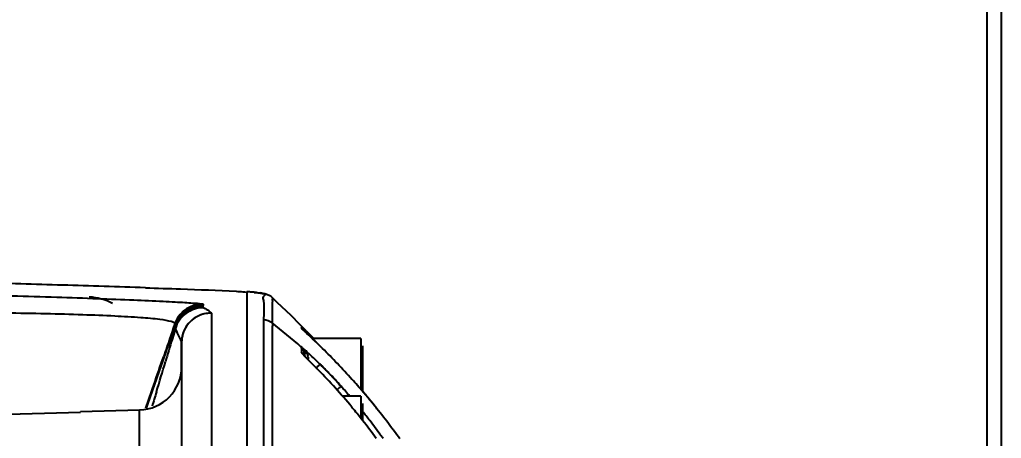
# Model space of a CAD drawing. Header units: millimetres. Extents: x 5828 to 6704, y 123 to 421.
# Drawn here: x 6483.653 to 6488.179, y 273.53 to 275.46 of the extents above; entities that cross this region are included whole.
import ezdxf

# ---------------------------------------------------------------- set-up
doc = ezdxf.new("R2010")
doc.units = ezdxf.units.MM
doc.layers.add('外形图', color=7, linetype='Continuous')
doc.layers.add('尺寸标注', color=7, linetype='Continuous')
doc.styles.add('微软雅黑', font='msyh.ttc', dxfattribs={"height": 1.5})
doc.dimstyles.new('尺寸标注_1_15比例', dxfattribs={"dimtxt": 1.5, "dimasz": 1.25, "dimexe": 0.5, "dimexo": 0.4, "dimgap": 0.5, "dimtad": 1, "dimdec": 1, "dimlfac": 15, "dimdsep": 46, "dimtxsty": '微软雅黑', "dimcen": 0.09, "dimadec": 0, "dimazin": 0, "dimtp": 0.01, "dimtm": 0.01, "dimtfac": 1, "dimtdec": 1, "dimtofl": 0, "dimtmove": 0, "dimatfit": 3, "dimfxl": 1, "dimtolj": 1, "dimarcsym": 0})

# ---------------------------------------------------------------- blocks, each defined once
blk = doc.blocks.new('*D945')
at = {"layer": 'Defpoints', "color": 0}
for p in [(6488.1127, 277.9249), (6474.9537, 264.1518), (6488.1127, 263.9724)]:
    blk.add_point(p, dxfattribs=at)
at = {"layer": '尺寸标注', "color": 0, "lineweight": -2}
for p, q in [((6474.9537, 264.5518), (6474.9537, 278.4249)), ((6488.1127, 264.3724), (6488.1127, 278.4249)), ((6476.2037, 277.9249), (6486.8627, 277.9249))]:
    blk.add_line(p, q, dxfattribs=at)
at = {"layer": '尺寸标注', "color": 0}
for points in [[(6476.2037, 278.1332), (6476.2037, 277.7166), (6474.9537, 277.9249)], [(6486.8627, 277.7166), (6486.8627, 278.1332), (6488.1127, 277.9249)]]:
    blk.add_solid(points, dxfattribs=at)
at = {"layer": '尺寸标注', "color": 0, "insert": (6481.5332, 279.2039), "char_height": 1.5, "attachment_point": 5, "style": '微软雅黑'}
blk.add_mtext('\\A1;197.4', dxfattribs=at)
blk = doc.blocks.new('*D946')
at = {"layer": 'Defpoints', "color": 0}
for p in [(6488.1787, 282.8993), (6474.8878, 252.3165), (6488.1787, 252.3087)]:
    blk.add_point(p, dxfattribs=at)
at = {"layer": '尺寸标注', "color": 0, "lineweight": -2}
for p, q in [((6474.8878, 252.7165), (6474.8878, 283.3993)), ((6488.1787, 252.7087), (6488.1787, 283.3993)), ((6476.1378, 282.8993), (6486.9287, 282.8993))]:
    blk.add_line(p, q, dxfattribs=at)
at = {"layer": '尺寸标注', "color": 0}
for points in [[(6476.1378, 283.1076), (6476.1378, 282.6909), (6474.8878, 282.8993)], [(6486.9287, 282.6909), (6486.9287, 283.1076), (6488.1787, 282.8993)]]:
    blk.add_solid(points, dxfattribs=at)
at = {"layer": '尺寸标注', "color": 0, "insert": (6481.5332, 284.1783), "char_height": 1.5, "attachment_point": 5, "style": '微软雅黑'}
blk.add_mtext('\\A1;\\A1;199.3', dxfattribs=at)

msp = doc.modelspace()

# ---------------------------------------------------------------- linework, layer by layer
at = {"layer": '外形图'}
for p, q in [((6484.6999, 274.2044), (6484.6999, 267.977)), ((6484.7447, 274.202), (6484.7021, 274.2052)), ((6484.7683, 274.1993), (6484.7616, 274.1999)), ((6484.8182, 274.1783), (6484.8183, 274.1782)), ((6484.4991, 274.1437), (6484.4981, 274.1379)), ((6484.4981, 274.1379), (6484.5027, 274.1318)), ((6484.4985, 274.1482), (6484.4991, 274.1437)), ((6484.7784, 274.1328), (6484.7785, 274.1047)), ((6484.5374, 274.1066), (6484.5374, 274.1064)), ((6484.5374, 274.1064), (6484.5374, 268.0748)), ((6484.7779, 274.0763), (6484.7773, 273.1568)), ((6484.7785, 274.1047), (6484.7779, 274.0763)), ((6484.9447, 274.0549), (6484.9042, 274.0954)), ((6484.3679, 274.0481), (6484.3482, 273.991)), ((6484.3709, 274.0368), (6484.3559, 273.9862)), ((6484.3685, 274.0528), (6484.3679, 274.0481)), ((6484.9515, 274.0409), (6484.9513, 274.0376)), ((6484.9514, 274.0388), (6484.9513, 274.0376)), ((6484.9515, 274.0409), (6484.9515, 274.0399)), ((6484.3482, 273.991), (6484.3332, 273.9476)), ((6484.3477, 273.9906), (6484.3354, 273.9541)), ((6485.2266, 273.9905), (6485.001, 273.9905)), ((6485.2266, 273.9905), (6485.2266, 273.7527)), ((6484.3338, 273.9494), (6484.3248, 273.9234)), ((6484.3354, 273.9541), (6484.3338, 273.9494)), ((6484.3997, 273.8595), (6484.3999, 273.9728)), ((6484.3997, 273.8596), (6484.3999, 273.9728)), ((6484.3999, 273.9732), (6484.3999, 268.208)), ((6484.9513, 273.9517), (6484.9513, 273.9504)), ((6485.0173, 273.975), (6485.012, 273.98)), ((6485.0175, 273.9753), (6485.0123, 273.9803)), ((6485.0335, 273.9595), (6485.0278, 273.9649)), ((6485.0337, 273.9596), (6485.028, 273.9652)), ((6485.2333, 273.957), (6485.2333, 273.7448)), ((6484.3248, 273.9234), (6484.2438, 273.6918)), ((6484.9518, 273.9311), (6484.9518, 273.9279)), ((6484.9643, 273.9116), (6484.9607, 273.9159)), ((6484.9757, 273.8991), (6484.9643, 273.9116)), ((6484.9666, 273.9171), (6484.9646, 273.9306)), ((6484.9666, 273.9171), (6484.9666, 273.909)), ((6484.9666, 273.9162), (6484.9666, 273.917)), ((6484.9666, 273.917), (6484.9666, 273.917)), ((6484.9666, 273.917), (6484.9666, 273.917)), ((6484.9756, 273.8992), (6484.9769, 273.8976)), ((6484.9848, 273.8898), (6484.9835, 273.8966)), ((6485.2266, 273.7239), (6485.1402, 273.7239)), ((6485.2266, 273.7239), (6485.2266, 273.6195)), ((6484.2438, 273.6918), (6484.2358, 273.6695)), ((6485.2333, 273.6903), (6485.2333, 273.6098)), ((6483.5333, 273.6395), (6483.9333, 273.65)), ((6483.9333, 273.6535), (6484.2052, 273.6606)), ((6483.9333, 273.6535), (6483.9333, 273.65)), ((6484.2052, 271.9278), (6484.2052, 273.6606))]:
    msp.add_line(p, q, dxfattribs=at)
for points in [[(6484.8184, 274.1781), (6484.8104, 274.1846), (6484.7829, 274.1966), (6484.7689, 274.1992)], [(6484.9042, 274.0954), (6484.8409, 274.1568), (6484.8184, 274.1781)], [(6484.9761, 274.0231), (6484.9749, 274.0243), (6484.9665, 274.0329), (6484.9447, 274.0549)], [(6484.9774, 274.0132), (6484.9546, 274.0345), (6484.9539, 274.0352)], [(6485.0088, 273.9905), (6484.9973, 274.002), (6484.9764, 274.0229)]]:
    msp.add_lwpolyline(points, dxfattribs=at)
for radius in [2.7667, 2.6667]:
    msp.add_circle((6481.5333, 271.0906), radius, dxfattribs=at)
for centre, radius, start, end in [((6478.8421, 104.1227), 170.187, 88.313371, 88.443331), ((6480.5045, 160.5952), 113.6901, 88.120797, 88.313171), ((6484.5567, 271.9485), 2.2614, 86.0507, 86.3689), ((6484.6172, 272.8107), 1.3971, 85.2171, 86.0905), ((6484.4939, 274.0046), 0.1333, 88.2062, 156.6758), ((6484.4944, 274.0149), 0.1333, 88.2135, 156.9926), ((6484.4949, 274.0105), 0.1333, 88.2063, 157.1778), ((6484.5332, 273.9733), 0.1334, 88.215, 180.2249), ((6484.5333, 273.9732), 0.1333, 88.1994, 146.1787), ((6484.4944, 274.0149), 0.1334, 156.9945, 161.0502), ((6484.4987, 273.9985), 0.1334, 159.1507, 163.3201), ((6483.1105, 271.8708), 2.7773, 48.4843, 52.078), ((6484.9197, 274.0064), 0.0469, 31.6022, 47.286), ((6482.6763, 271.5765), 3.3544, 46.0337, 46.6947), ((6482.7472, 271.6141), 3.2756, 46.2519, 47.0934), ((6486.6281, 274.3277), 1.6799, 190.7268, 190.8933), ((6484.9197, 273.917), 0.0469, 31.8803, 47.6984), ((6484.9197, 273.9157), 0.0469, 31.842, 47.6186), ((6484.9198, 273.9171), 0.0467, 16.7318, 31.8176), ((6482.7481, 271.615), 3.2743, 45.8701, 46.1243), ((6482.749, 271.6159), 3.273, 45.3588, 45.7316), ((6482.7562, 271.6231), 3.2628, 43.6225, 45.3596), ((6446.3157, 286.9218), 40.1679, 340.89568, 341.09568), ((6484.9199, 273.8937), 0.0468, 31.4734, 47.0511), ((6483.0729, 271.9252), 2.7415, 44.4385, 46.0112), ((6483.1752, 271.9948), 2.6437, 45.8377, 47.032), ((6493.5774, 275.5748), 8.7563, 190.89532, 191.0498), ((6481.5333, 271.0906), 2.8, 275.4406, 264.5594), ((6484.1999, 273.8605), 0.2, 271.5, 0), ((6427.6461, 290.745), 59.1343, 343.291737, 343.431998), ((6483.1764, 271.996), 2.6421, 45.4813, 45.8371), ((6483.1758, 271.9954), 2.6429, 45.2395, 45.4813), ((6483.0611, 271.8016), 2.8619, 46.1103, 46.3412), ((6483.1859, 272.0055), 2.6287, 44.929, 45.241), ((6483.0977, 271.8396), 2.8091, 45.5412, 46.1113), ((6483.1745, 271.9942), 2.6447, 43.2134, 44.9282), ((6482.769, 271.6353), 3.2452, 41.8827, 43.6223), ((6483.0745, 271.9273), 2.7388, 39.6312, 44.4306), ((6483.1366, 271.8793), 2.7535, 45.1346, 45.5404), ((6483.0947, 271.9725), 2.7187, 41.3789, 43.1221), ((6483.1786, 271.9979), 2.6392, 42.1686, 43.2146), ((6457.452, 283.0649), 28.3827, 340.668, 340.89514), ((6483.1768, 271.9964), 2.6415, 40.8518, 42.1679), ((6482.7761, 271.6423), 3.2352, 40.5379, 41.8755), ((6482.6132, 271.5255), 3.4355, 40.0547, 40.2851), ((6482.7225, 271.5959), 3.3062, 40.3381, 40.5442), ((6482.7226, 271.596), 3.306, 40.1726, 40.3381), ((6482.5961, 271.5112), 3.4577, 39.6323, 40.0547), ((6482.8048, 271.6645), 3.1989, 38.5252, 40.185), ((6482.61, 271.5226), 3.4398, 38.8703, 39.6337), ((6483.0488, 271.9057), 2.7724, 39.3598, 39.6363), ((6482.678, 271.5774), 3.3524, 38.4361, 38.87), ((6483.0321, 271.8921), 2.794, 37.9849, 39.3582), ((6483.1759, 271.9955), 2.6428, 37.7083, 38.8633), ((6482.7784, 271.6459), 3.2312, 36.7424, 38.4922), ((6482.9953, 271.8635), 2.8406, 35.9143, 37.9831), ((6483.1755, 271.9953), 2.6432, 35.8981, 37.7082), ((6482.7987, 271.6608), 3.206, 36.4055, 36.7446), ((6483.1762, 271.9957), 2.6424, 35.4764, 35.8981), ((6482.9459, 271.7691), 3.0233, 35.5469, 36.4094)]:
    msp.add_arc(centre, radius, start, end, dxfattribs=at)
for points, knots in [([(6484.2327, 274.2241), (6484.2869, 274.2223), (6484.4263, 274.2174), (6484.5657, 274.2124), (6484.6509, 274.2076)], [0, 0, 0, 0, 0.388368, 1, 1, 1, 1]), ([(6483.4012, 274.1936), (6483.4731, 274.1917), (6483.614, 274.1877), (6483.8181, 274.1813), (6484.0056, 274.1747), (6484.1694, 274.1682), (6484.2881, 274.163), (6484.3667, 274.1589), (6484.4122, 274.1565), (6484.4474, 274.1537), (6484.4745, 274.1527), (6484.4882, 274.1492), (6484.4978, 274.15), (6484.4985, 274.1482)], [0, 0, 0, 0, 0.196484, 0.384834, 0.557833, 0.708859, 0.832371, 0.882314, 0.923776, 0.956428, 0.980093, 0.994626, 1, 1, 1, 1]), ([(6484.6509, 274.2076), (6484.6557, 274.2073), (6484.6721, 274.2063), (6484.6884, 274.2053), (6484.6999, 274.2044)], [0, 0, 0, 0, 0.294842, 1, 1, 1, 1]), ([(6484.7337, 274.2029), (6484.7366, 274.2027), (6484.746, 274.2018), (6484.7553, 274.2008), (6484.7616, 274.1999)], [0, 0, 0, 0, 0.313675, 1, 1, 1, 1]), ([(6484.7616, 274.1999), (6484.7665, 274.1992), (6484.7735, 274.1975), (6484.7822, 274.196), (6484.7852, 274.1911), (6484.7807, 274.1868), (6484.775, 274.1828), (6484.7738, 274.1732), (6484.7767, 274.1647), (6484.7795, 274.1511), (6484.7786, 274.1402), (6484.7784, 274.1328)], [0, 0, 0, 0, 0.167407, 0.252266, 0.288729, 0.330464, 0.436851, 0.527348, 0.631327, 0.745582, 1, 1, 1, 1]), ([(6484.8188, 274.178), (6484.8196, 274.1773), (6484.8173, 274.1747), (6484.8173, 274.1712), (6484.818, 274.1667), (6484.8179, 274.1598), (6484.8172, 274.1497), (6484.8174, 274.1302), (6484.8172, 274.1006), (6484.817, 274.0756), (6484.8174, 274.0617)], [0, 0, 0, 0, 0.026823, 0.059055, 0.097055, 0.139549, 0.238654, 0.356152, 0.642167, 1, 1, 1, 1]), ([(6484.5027, 274.1318), (6484.5061, 274.1298), (6484.5182, 274.1224), (6484.5307, 274.1146), (6484.5374, 274.1066)], [0, 0, 0, 0, 0.27214, 1, 1, 1, 1]), ([(6483.3967, 274.1099), (6483.4609, 274.1097), (6483.5868, 274.1087), (6483.7692, 274.1056), (6483.9366, 274.101), (6484.0824, 274.0954), (6484.2012, 274.0884), (6484.2879, 274.0816), (6484.3398, 274.0727), (6484.3629, 274.0665), (6484.3687, 274.0604), (6484.3683, 274.0582)], [0, 0, 0, 0, 0.197105, 0.386213, 0.559831, 0.711063, 0.834151, 0.924363, 0.97903, 0.993095, 1, 1, 1, 1]), ([(6484.3679, 274.0481), (6484.3679, 274.0477), (6484.3684, 274.0437), (6484.3697, 274.04), (6484.3709, 274.0368)], [0, 0, 0, 0, 0.123199, 1, 1, 1, 1]), ([(6484.3683, 274.0582), (6484.3684, 274.0572), (6484.3686, 274.0554), (6484.3686, 274.0536), (6484.3685, 274.0528)], [0, 0, 0, 0, 0.576265, 1, 1, 1, 1]), ([(6484.3709, 274.0368), (6484.3724, 274.0323), (6484.3788, 274.0152), (6484.3869, 273.9988), (6484.393, 273.9867)], [0, 0, 0, 0, 0.261019, 1, 1, 1, 1]), ([(6484.8174, 274.0617), (6484.8188, 274.0565), (6484.8168, 274.0368), (6484.8177, 273.9935), (6484.8169, 273.9206), (6484.8173, 273.8182), (6484.8172, 273.6872), (6484.8175, 273.4602), (6484.8176, 273.2768), (6484.8177, 273.1463)], [0, 0, 0, 0, 0.01758, 0.063211, 0.14327, 0.25585, 0.399141, 0.572268, 1, 1, 1, 1]), ([(6484.9513, 274.0376), (6484.9513, 274.0369), (6484.9547, 274.0353), (6484.9583, 274.0304), (6484.9671, 274.0231), (6484.9734, 274.0169), (6484.9773, 274.0133)], [0, 0, 0, 0, 0.061251, 0.244851, 0.557987, 1, 1, 1, 1]), ([(6484.9547, 274.0382), (6484.9539, 274.0389), (6484.9533, 274.039), (6484.9516, 274.0412), (6484.9515, 274.0409)], [0, 0, 0, 0, 0.758909, 1, 1, 1, 1]), ([(6484.9771, 274.0175), (6484.9745, 274.0199), (6484.9671, 274.0268), (6484.9597, 274.0337), (6484.9547, 274.0382)], [0, 0, 0, 0, 0.341865, 1, 1, 1, 1]), ([(6484.9771, 274.0175), (6484.9764, 274.0181), (6484.9747, 274.0189), (6484.9731, 274.0184), (6484.9723, 274.018)], [0, 0, 0, 0, 0.519328, 1, 1, 1, 1]), ([(6484.9775, 274.015), (6484.9774, 274.0156), (6484.9773, 274.0164), (6484.977, 274.0173), (6484.977, 274.0175)], [0, 0, 0, 0, 0.730147, 1, 1, 1, 1]), ([(6484.3999, 273.9728), (6484.3999, 273.9729), (6484.3999, 273.973), (6484.3999, 273.9731), (6484.3999, 273.9732)], [0, 0, 0, 0, 0.503151, 1, 1, 1, 1]), ([(6484.9546, 273.9493), (6484.9538, 273.95), (6484.9533, 273.9502), (6484.9513, 273.952), (6484.9513, 273.9517)], [0, 0, 0, 0, 0.774925, 1, 1, 1, 1]), ([(6484.9513, 273.9504), (6484.9514, 273.9495), (6484.9518, 273.9431), (6484.9517, 273.9366), (6484.9518, 273.9311)], [0, 0, 0, 0, 0.135845, 1, 1, 1, 1]), ([(6484.9772, 273.9293), (6484.9747, 273.9316), (6484.9672, 273.9384), (6484.9597, 273.9451), (6484.9546, 273.9493)], [0, 0, 0, 0, 0.343559, 1, 1, 1, 1]), ([(6484.9518, 273.9279), (6484.9518, 273.9259), (6484.9567, 273.9205), (6484.9603, 273.9155), (6484.9634, 273.9121)], [0, 0, 0, 0, 0.298171, 1, 1, 1, 1]), ([(6484.9772, 273.9293), (6484.9753, 273.9308), (6484.9672, 273.9277), (6484.9666, 273.9209), (6484.9666, 273.9171)], [0, 0, 0, 0, 0.390315, 1, 1, 1, 1]), ([(6484.979, 273.9198), (6484.9787, 273.921), (6484.9783, 273.9242), (6484.9771, 273.9274), (6484.9772, 273.9293)], [0, 0, 0, 0, 0.398342, 1, 1, 1, 1]), ([(6485.0368, 273.872), (6485.0367, 273.8713), (6485.0342, 273.8696), (6485.0286, 273.8623), (6485.0219, 273.8561), (6485.017, 273.8511)], [0, 0, 0, 0, 0.074896, 0.27448, 1, 1, 1, 1]), ([(6485.1346, 273.7696), (6485.1341, 273.7674), (6485.1259, 273.763), (6485.1212, 273.7567), (6485.1168, 273.7526)], [0, 0, 0, 0, 0.273433, 1, 1, 1, 1])]:
    msp.add_open_spline(points, degree=3, knots=knots, dxfattribs=at)
for points in [[(6483.9734, 274.1827), (6484.0107, 274.1807), (6484.0484, 274.1704), (6484.0816, 274.1532)], [(6484.5027, 274.1318), (6484.4772, 274.1326), (6484.4505, 274.1255), (6484.4287, 274.1121)], [(6484.4287, 274.1121), (6484.4044, 274.0971), (6484.3842, 274.0727), (6484.374, 274.046)], [(6484.8174, 274.0617), (6484.8064, 274.0705), (6484.7919, 274.0758), (6484.7779, 274.0763)], [(6484.3683, 274.0582), (6484.3607, 274.036), (6484.3532, 274.0138), (6484.3456, 273.9916)], [(6484.3685, 274.0528), (6484.3615, 274.0321), (6484.3546, 274.0114), (6484.3477, 273.9906)], [(6484.4225, 274.0474), (6484.4081, 274.0259), (6484.3999, 273.999), (6484.3999, 273.9732)], [(6484.3456, 273.9916), (6484.3361, 273.9636), (6484.3266, 273.9358), (6484.317, 273.9079)], [(6484.3559, 273.9862), (6484.3457, 273.9517), (6484.3354, 273.9172), (6484.3252, 273.8827)], [(6484.393, 273.9867), (6484.3953, 273.9821), (6484.3977, 273.9775), (6484.3999, 273.9728)], [(6484.9666, 273.9159), (6484.9666, 273.9244), (6484.9641, 273.9333), (6484.9596, 273.9405)], [(6484.9634, 273.9121), (6484.9677, 273.9072), (6484.9723, 273.9023), (6484.9769, 273.8976)], [(6484.2837, 273.744), (6484.2771, 273.7219), (6484.2704, 273.6997), (6484.2637, 273.6776)]]:
    msp.add_open_spline(points, degree=3, dxfattribs=at)

# ---------------------------------------------------------------- dimensions: what is measured, and where the dimension line sits
at = {"layer": '尺寸标注'}
dim = msp.add_linear_dim(base=(6488.1787, 282.8993), p1=(6474.8878, 252.3165), p2=(6488.1787, 252.3087), text='\\A1;199.3', dimstyle='尺寸标注_1_15比例', override={"dimtxsty": '微软雅黑'}, dxfattribs=at)
dim.commit()
dim.dimension.update_dxf_attribs({"geometry": '*D946', "text_midpoint": (6481.5332, 284.1783)})
dim = msp.add_linear_dim(base=(6488.1127, 277.9249), p1=(6474.9537, 264.1518), p2=(6488.1127, 263.9724), dimstyle='尺寸标注_1_15比例', dxfattribs=at)
dim.commit()
dim.dimension.update_dxf_attribs({"geometry": '*D945', "text_midpoint": (6481.5332, 279.2039)})

doc.saveas('drawing.dxf')
